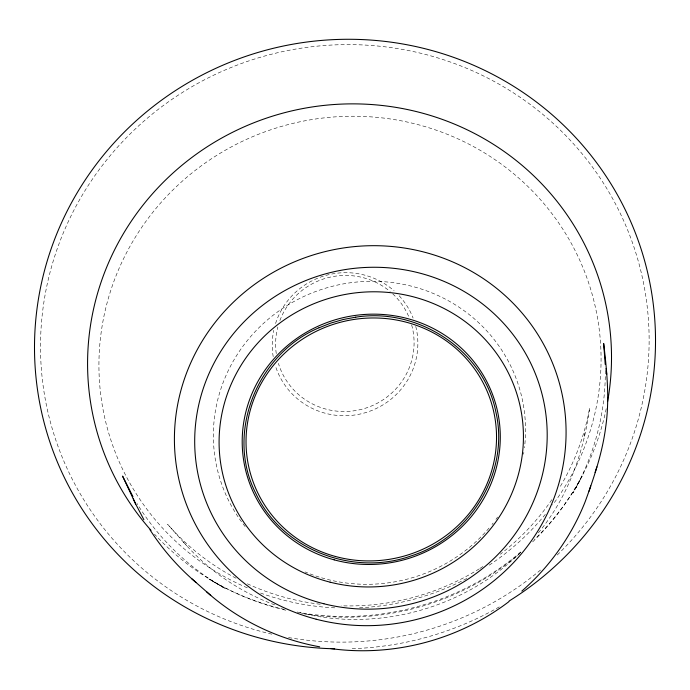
<?xml version="1.0" encoding="UTF-8"?>
<svg xmlns="http://www.w3.org/2000/svg" width="690" height="690" viewBox="0 0 690 690"><rect width="100%" height="100%" fill="white"/><g stroke="black" fill="none" stroke-linecap="round" stroke-linejoin="round"><path stroke-width="0.52" stroke-dasharray="3.45 2.59" d="M538.39 532.792C567.715 497.516 583.697 453.02 589.648 407.902C584.585 436.046 574.296 463.214 559.556 487.718M584.214 436.356L585.249 431.026M575.848 487.83L582.136 476.273L572.95 493.04C594.202 455.926 605.656 413.207 605.32 370.409M579.1 481.749C566.999 502.863 551.991 522.313 534.595 539.33M551.81 499.724C537.639 520.424 520.174 538.856 500.336 554.217M520.691 552.233C463.344 609.279 375.403 632.773 297.235 611.978M520.743 551.991C460.247 604.017 375.964 626.718 297.528 612.125M480.016 568.396L483.224 566.335M479.205 568.888C438.133 594.4 389.445 607.433 341.127 605.794M320.212 604.233C294.984 601.266 270.204 594.349 247.141 583.688M284.254 609.391C257.844 603.207 232.392 592.977 209.087 579.091L225.561 588.786C189.457 568.448 158.553 538.89 136.982 503.484M274.749 604.897C239.628 591.925 207.793 570.104 183.23 541.823M236.032 578.229C210.139 564.679 186.792 546.273 167.61 524.227L186.843 545.885M499.275 606.898A310.974 304.325 -15.4 0 1 350.304 648.747M271.817 634.17A304.764 298.296 -15.4 0 1 67.896 222.482A304.764 298.296 -15.4 0 1 519.863 97.109A304.764 298.296 -15.4 0 1 557.227 555.002M540.494 570.043A304.764 298.296 -15.4 0 1 286.842 637.258M245.148 526.565A156.458 151.127 -15.4 0 1 328.371 287.359A156.458 151.127 -15.4 0 1 524.469 447.81M523.839 452.39A156.458 151.127 -15.4 0 1 523.546 454.21M497.602 517.069A156.458 151.127 -15.4 0 1 495.963 519.329M493.152 523.037A156.458 151.127 -15.4 0 1 491.996 524.504M489.029 528.091A156.458 151.127 -15.4 0 1 305.127 571.932M606.225 408.721A262.398 256.214 -15.4 0 1 532.214 542.288M519.975 553.38A262.398 256.214 -15.4 0 1 304.014 613.798M285.781 610.21A262.398 256.214 -15.4 0 1 154.491 534.181M247.313 587.837A251.488 245.511 -15.4 0 1 128.642 248.797A251.488 245.511 -15.4 0 1 483.707 152.421A251.488 245.511 -15.4 0 1 552.612 504.968M545.316 514.352A251.488 245.511 -15.4 0 1 488.106 565.886M466.768 578.479A251.488 245.511 -15.4 0 1 359.533 607.812M334.762 607.838A251.488 245.511 -15.4 0 1 260.216 592.926M415.76 326.413A72.924 71.432 -15.4 0 1 364.889 412.827A72.924 71.432 -15.4 0 1 275.724 366.83M273.206 356.627A72.924 71.432 -15.4 0 1 273.757 330.355M275.569 323.507A72.924 71.432 -15.4 0 1 394.102 290.844M399.174 295.794A72.924 71.432 -15.4 0 1 413.103 318.064M411.654 324.904A69.336 67.931 -15.4 0 1 363.716 408.73A69.336 67.931 -15.4 0 1 278.415 363.354M276.267 353.591A69.336 67.931 -15.4 0 1 277.846 326.991M279.89 320.565A69.336 67.931 -15.4 0 1 390.195 291.594M392.722 293.828A69.336 67.931 -15.4 0 1 408.92 317.029"/><path stroke-width="1.03" d="M521.838 591.106C549.637 566.818 571.674 535.914 585.232 501.561C594.073 477.333 602.43 452.64 605.716 426.955C609.736 399.225 606.924 371.134 603.672 343.491L605.216 364.423M595.082 472.443L596.893 466.88M589.044 491.185L590.761 485.924M508.927 601.628C458.755 639.932 393.188 657.208 330.648 648.566M319.073 327.75C257.232 353.668 224.837 433.277 255.99 493.79C282.408 550.077 353.556 576.702 411.326 555.838C469.838 537.355 509.91 472.693 495.903 412.137C483.664 349.735 417.674 307.197 355.721 317.176M319.073 327.759L330.933 323.049L343.189 319.513L355.73 317.176M319.686 646.823C277.923 639.233 238.248 620.155 206.612 591.804M149.963 529.748C162.599 549.456 178.184 567.249 195.995 582.438M191.596 578.591L210.769 595.436M132.937 496.602L122.561 476.091L135.714 504.114L143.882 519.717M133.248 498.775L135.714 504.114M606.105 368.451L606.726 374.291M334.676 648.798A310.974 304.325 -15.4 0 1 54.424 239.81A310.974 304.325 -15.4 0 1 541.952 106.303A310.974 304.325 -15.4 0 1 509.117 601.025M151.015 530.343A262.398 256.214 -15.4 0 1 279.933 113.945A262.398 256.214 -15.4 0 1 607.605 401.597M335.383 556.451A125.563 121.173 -15.4 0 0 493.152 409.265A125.563 121.173 -15.4 0 0 285.306 352.633A125.563 121.173 -15.4 0 0 335.383 556.451M323.912 603.776A176.683 170.516 -15.4 0 0 541.564 392.334A176.683 170.516 -15.4 0 0 247.348 318.538A176.683 170.516 -15.4 0 0 323.912 603.776M334.184 559.849A129.366 124.847 -15.4 0 0 496.826 408.282A129.366 124.847 -15.4 0 0 282.719 349.821A129.366 124.847 -15.4 0 0 334.184 559.849M330.139 582.179A152.55 147.212 -15.4 0 0 518.707 400.26A152.55 147.212 -15.4 0 0 264.934 335.685A152.55 147.212 -15.4 0 0 330.139 582.179M316.141 619.197A196.305 189.508 -15.4 0 0 560.289 386.512A196.305 189.508 -15.4 0 0 234.298 301.323A196.305 189.508 -15.4 0 0 316.141 619.197"/></g></svg>
